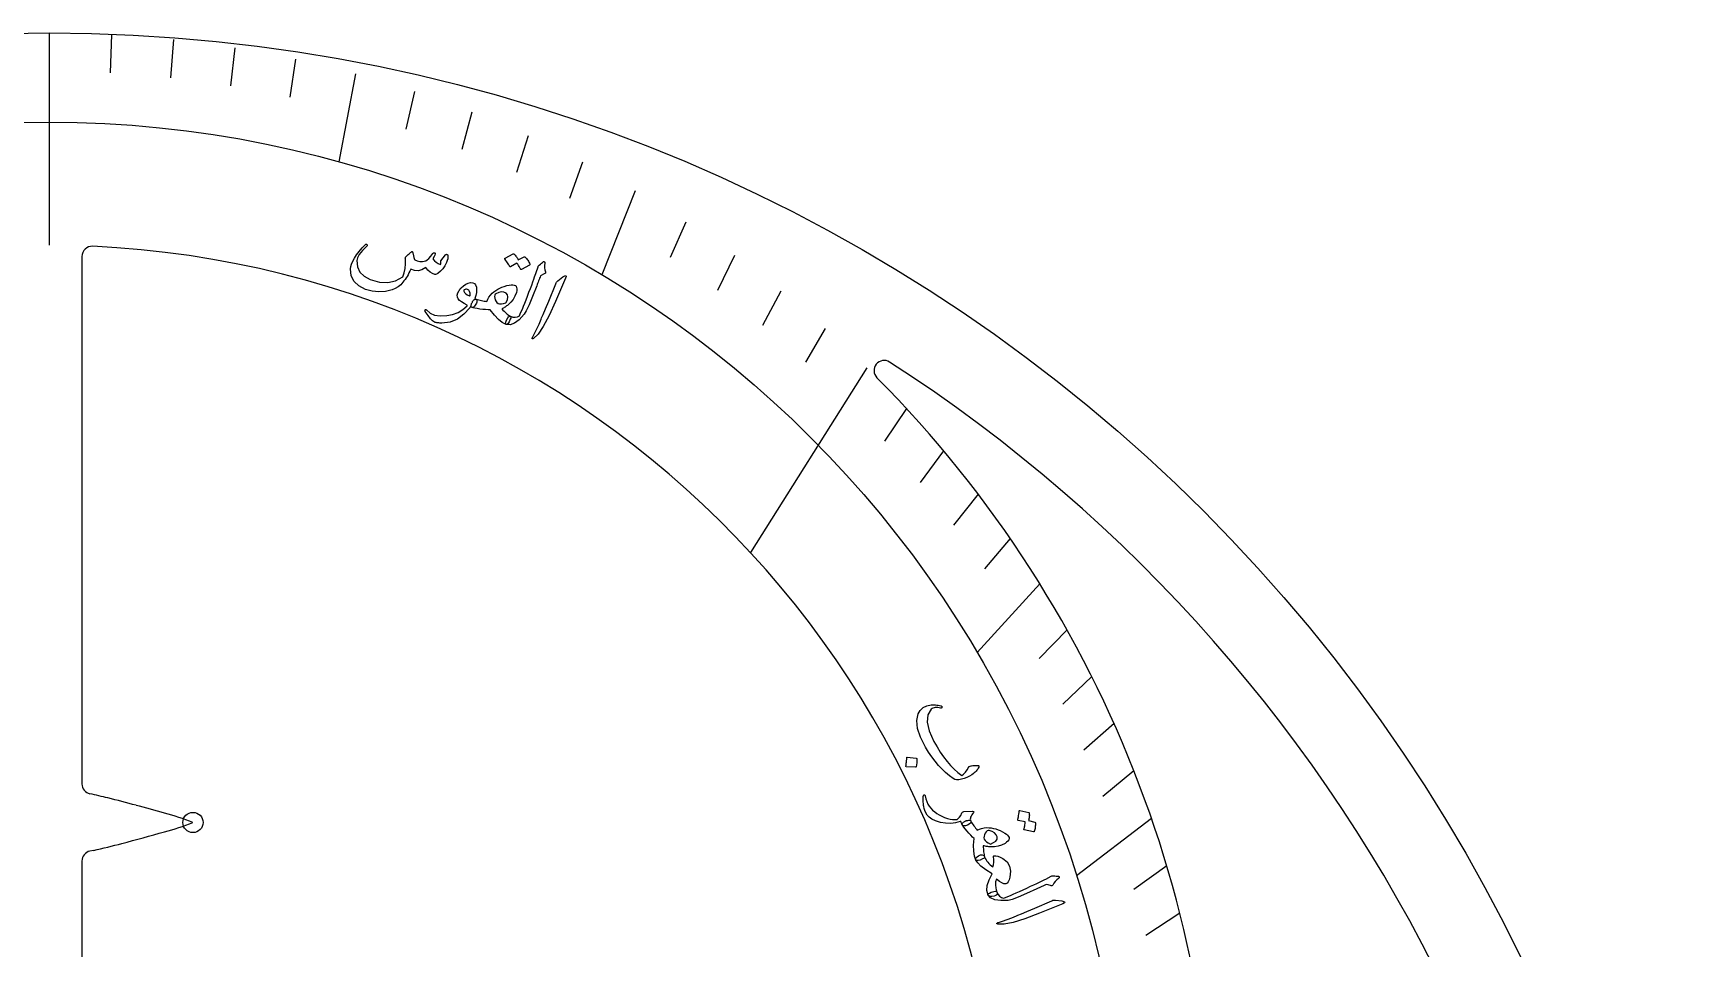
# Model space of a CAD drawing. Header units: millimetres. Extents: x -40.3 to 40.3, y -40.3 to 40.3.
# Drawn here: x -0.4 to 40.32, y 17.73 to 40.33 of the extents above; entities that cross this region are included whole.
import ezdxf

# ---------------------------------------------------------------- set-up
doc = ezdxf.new("R2010")
doc.units = ezdxf.units.MM
for name, color, linetype in [('CUT_INNER', 6, 'Continuous'), ('CUT_OUTER', 1, 'Continuous'), ('ENGRAVE', 7, 'Continuous'), ('ENGRAVE_FINE', 8, 'Continuous'), ('TEXT', 5, 'Continuous')]:
    doc.layers.add(name, color=color, linetype=linetype)

msp = doc.modelspace()

# ---------------------------------------------------------------- linework, layer by layer
at = {"layer": 'CUT_INNER'}
for points in [[(0.806, 34.809), (0.806, 21.783)], [(1.092, 20.142), (1.004, 20.123)], [(0.806, 19.879), (0.806, 13.816)]]:
    msp.add_lwpolyline(points, dxfattribs=at)
for centre, radius, start, end in [((1.056, 34.809), 0.25, 87.3633, 180), ((0, 11.523), 23.559, 357.8886, 87.4022), ((0, 0), 38.308, 291.5905, 57.196), ((20.619, 31.989), 0.25, 57.1289, 224.8242), ((0.001, 11.523), 28.801, 356.8523, 44.7878), ((1.056, 21.783), 0.25, 180, 257.7877), ((-1.438, 10.053), 11.742, 75.7896, 77.9993), ((-6.224, -9.607), 31.976, 74.8287, 76.1233), ((-11.428, -28.971), 52.026, 74.0755, 74.879), ((1.296, 26.536), 6.133, 284.6365, 291.5307), ((1.299, 15.134), 6.124, 68.4668, 75.3586), ((-9.89, 65.095), 46.28, 284.6223, 285.9726), ((1.056, 19.879), 0.25, 102.2123, 180), ((-4.208, 43.301), 23.758, 282.8908, 284.6334)]:
    msp.add_arc(centre, radius, start, end, dxfattribs=at)
at = {"layer": 'CUT_OUTER'}
msp.add_circle((0, 0), 40.325, dxfattribs=at)
at = {"layer": 'ENGRAVE'}
for points in [[(0, 40.325), (0, 35.083)], [(7.564, 39.314), (7.147, 37.145)], [(14.467, 36.428), (13.645, 34.357)], [(20.195, 32.058), (17.32, 27.494)], [(24.465, 26.721), (22.916, 25.029)], [(27.221, 20.933), (25.372, 19.512)]]:
    msp.add_lwpolyline(points, dxfattribs=at)
for centre, radius in [((0, 11.523), 26.6), ((3.548, 20.831), 0.25)]:
    msp.add_circle(centre, radius, dxfattribs=at)
at = {"layer": 'ENGRAVE_FINE'}
for points in [[(1.535, 40.284), (1.499, 39.341)], [(3.064, 40.161), (2.993, 39.22)], [(4.582, 39.958), (4.475, 39.02)], [(6.084, 39.675), (5.941, 38.741)], [(9.017, 38.877), (8.803, 37.954)], [(10.438, 38.367), (10.189, 37.451)], [(11.823, 37.787), (11.539, 36.879)], [(13.167, 37.139), (12.849, 36.241)], [(15.719, 35.657), (15.333, 34.782)], [(16.921, 34.831), (16.502, 33.968)], [(18.069, 33.952), (17.617, 33.104)], [(19.161, 33.027), (18.677, 32.193)], [(21.171, 31.051), (20.625, 30.25)], [(22.086, 30.009), (21.51, 29.226)], [(22.941, 28.938), (22.335, 28.174)], [(23.734, 27.841), (23.099, 27.096)], [(25.136, 25.585), (24.446, 24.883)], [(25.746, 24.434), (25.03, 23.754)], [(26.296, 23.273), (25.554, 22.616)], [(26.788, 22.105), (26.021, 21.473)], [(27.599, 19.761), (26.786, 19.179)], [(27.921, 18.591), (27.086, 18.036)]]:
    msp.add_lwpolyline(points, dxfattribs=at)
at = {"layer": 'TEXT'}
for points in [[(9.788, 34.846), (9.796, 34.854), (9.805, 34.859), (9.813, 34.861), (9.821, 34.859), (9.831, 34.853), (9.838, 34.846), (9.842, 34.838), (9.844, 34.827), (9.846, 34.792), (9.84, 34.752), (9.827, 34.706), (9.808, 34.655), (9.768, 34.575), (9.72, 34.504), (9.663, 34.441), (9.598, 34.386), (9.578, 34.374), (9.559, 34.367), (9.541, 34.364), (9.523, 34.365), (9.464, 34.385), (9.407, 34.421), (9.351, 34.471), (9.296, 34.538), (9.204, 34.48), (9.112, 34.454), (9.02, 34.459), (8.928, 34.495), (8.906, 34.446), (8.883, 34.4), (8.86, 34.356), (8.836, 34.315), (8.811, 34.276), (8.786, 34.238), (8.759, 34.202), (8.732, 34.169), (8.678, 34.11), (8.615, 34.06), (8.545, 34.019), (8.468, 33.987), (8.3, 33.945), (8.136, 33.931), (7.973, 33.947), (7.813, 33.992), (7.645, 34.078), (7.527, 34.191), (7.458, 34.331), (7.439, 34.5), (7.447, 34.556), (7.466, 34.62), (7.496, 34.69), (7.536, 34.768), (7.588, 34.85), (7.65, 34.933), (7.723, 35.017), (7.807, 35.101), (7.813, 35.106), (7.819, 35.108), (7.826, 35.109), (7.833, 35.108), (7.84, 35.105), (7.845, 35.101), (7.849, 35.097), (7.852, 35.091), (7.852, 35.084), (7.851, 35.077), (7.848, 35.071), (7.843, 35.065), (7.734, 34.952), (7.657, 34.856), (7.61, 34.775), (7.594, 34.711), (7.608, 34.554), (7.668, 34.423), (7.774, 34.318), (7.925, 34.238), (8.153, 34.174), (8.362, 34.163), (8.554, 34.207), (8.729, 34.306), (8.765, 34.401), (8.788, 34.507), (8.798, 34.624), (8.795, 34.753), (8.793, 34.766), (8.794, 34.778), (8.797, 34.787), (8.802, 34.794), (8.825, 34.815), (8.846, 34.835), (8.867, 34.854), (8.886, 34.872), (8.904, 34.887), (8.92, 34.901), (8.935, 34.913), (8.949, 34.922), (8.956, 34.926), (8.962, 34.926), (8.967, 34.923), (8.971, 34.916), (8.973, 34.912), (8.975, 34.905), (8.978, 34.896), (8.981, 34.885), (8.985, 34.872), (8.988, 34.857), (8.992, 34.84), (8.995, 34.82), (9.002, 34.783), (9.009, 34.755), (9.017, 34.736), (9.024, 34.727), (9.084, 34.698), (9.149, 34.684), (9.221, 34.686), (9.299, 34.703), (9.333, 34.722), (9.373, 34.758), (9.42, 34.812), (9.475, 34.884), (9.48, 34.891), (9.486, 34.896), (9.494, 34.899), (9.503, 34.9), (9.511, 34.9), (9.518, 34.898), (9.524, 34.894), (9.529, 34.889), (9.533, 34.871), (9.525, 34.842), (9.506, 34.802), (9.476, 34.752), (9.512, 34.703), (9.555, 34.663), (9.606, 34.632), (9.663, 34.609), (9.67, 34.626), (9.673, 34.641), (9.674, 34.653), (9.672, 34.663), (9.669, 34.672), (9.669, 34.681), (9.67, 34.688), (9.674, 34.695)], [(11.727, 34.8), (11.731, 34.801), (11.736, 34.801), (11.742, 34.799), (11.748, 34.795), (11.767, 34.775), (11.785, 34.754), (11.802, 34.733), (11.817, 34.712), (11.832, 34.689), (11.845, 34.666), (11.857, 34.642), (11.869, 34.617), (11.87, 34.61), (11.869, 34.605), (11.866, 34.599), (11.861, 34.595), (11.66, 34.481), (11.656, 34.481), (11.652, 34.483), (11.647, 34.488), (11.641, 34.496), (11.638, 34.503), (11.633, 34.513), (11.625, 34.526), (11.615, 34.543), (11.602, 34.562), (11.586, 34.586), (11.568, 34.613), (11.547, 34.643), (11.391, 34.554), (11.385, 34.552), (11.379, 34.553), (11.374, 34.559), (11.369, 34.568), (11.364, 34.575), (11.357, 34.587), (11.347, 34.604), (11.335, 34.624), (11.319, 34.648), (11.3, 34.678), (11.278, 34.711), (11.252, 34.749), (11.25, 34.754), (11.25, 34.758), (11.252, 34.761), (11.257, 34.764), (11.454, 34.873), (11.459, 34.875), (11.464, 34.874), (11.469, 34.872), (11.476, 34.868), (11.492, 34.852), (11.508, 34.836), (11.523, 34.818), (11.537, 34.8), (11.549, 34.782), (11.561, 34.762), (11.571, 34.743), (11.581, 34.723)], [(12.095, 34.591), (12.13, 34.619), (12.158, 34.642), (12.178, 34.659), (12.19, 34.67), (12.199, 34.676), (12.208, 34.68), (12.216, 34.68), (12.225, 34.678), (12.233, 34.672), (12.238, 34.663), (12.24, 34.653), (12.239, 34.641), (12.233, 34.583), (12.233, 34.527), (12.24, 34.474), (12.253, 34.424), (12.256, 34.409), (12.252, 34.395), (12.241, 34.384), (12.223, 34.374), (12.135, 34.332), (12.121, 34.299), (12.109, 34.267), (12.096, 34.235), (12.084, 34.204), (12.072, 34.173), (12.061, 34.143), (12.049, 34.113), (12.038, 34.084), (11.936, 33.816), (11.85, 33.61), (11.781, 33.465), (11.729, 33.381), (11.603, 33.246), (11.486, 33.159), (11.38, 33.119), (11.282, 33.127), (11.28, 33.128), (11.278, 33.129), (11.275, 33.13), (11.273, 33.131), (11.267, 33.151), (11.273, 33.184), (11.293, 33.231), (11.326, 33.292), (11.34, 33.314), (11.355, 33.328), (11.371, 33.333), (11.388, 33.329), (11.45, 33.311), (11.508, 33.307), (11.561, 33.317), (11.61, 33.341), (11.633, 33.389), (11.658, 33.444), (11.685, 33.506), (11.714, 33.576), (11.744, 33.653), (11.776, 33.736), (11.81, 33.826), (11.846, 33.922), (11.882, 34.017), (11.914, 34.102), (11.942, 34.177), (11.966, 34.243), (11.986, 34.3), (12.003, 34.347), (12.017, 34.384), (12.027, 34.411), (12.071, 34.552), (12.077, 34.565), (12.083, 34.576), (12.089, 34.584), (12.095, 34.591)], [(12.687, 34.3), (12.732, 34.328), (12.758, 34.333), (12.765, 34.313), (12.752, 34.269), (12.501, 33.698), (12.344, 33.348), (12.201, 33.079), (12.072, 32.89), (11.958, 32.781), (11.945, 32.774), (11.935, 32.772), (11.929, 32.774), (11.927, 32.781), (11.927, 32.789), (11.928, 32.799), (11.933, 32.81), (11.939, 32.823), (11.993, 32.919), (12.045, 33.023), (12.097, 33.136), (12.147, 33.256), (12.16, 33.288), (12.196, 33.372), (12.254, 33.511), (12.334, 33.703), (12.507, 34.133), (12.517, 34.155), (12.53, 34.174), (12.543, 34.19), (12.558, 34.203)], [(10.383, 33.542), (10.242, 33.378), (10.081, 33.26), (9.899, 33.188), (9.698, 33.162), (9.672, 33.162), (9.646, 33.163), (9.621, 33.164), (9.597, 33.167), (9.574, 33.17), (9.552, 33.175), (9.531, 33.18), (9.511, 33.187), (9.466, 33.215), (9.414, 33.268), (9.355, 33.347), (9.287, 33.452), (9.281, 33.465), (9.278, 33.477), (9.28, 33.486), (9.286, 33.493), (9.294, 33.498), (9.303, 33.498), (9.311, 33.493), (9.32, 33.485), (9.404, 33.409), (9.515, 33.361), (9.652, 33.341), (9.816, 33.348), (9.961, 33.376), (10.094, 33.425), (10.214, 33.495), (10.322, 33.587), (10.324, 33.592), (10.324, 33.596), (10.323, 33.599), (10.321, 33.602), (10.245, 33.643), (10.183, 33.683), (10.135, 33.722), (10.1, 33.76), (10.079, 33.804), (10.076, 33.853), (10.09, 33.907), (10.122, 33.967), (10.127, 33.974), (10.133, 33.982), (10.138, 33.99), (10.144, 33.997), (10.151, 34.005), (10.158, 34.013), (10.165, 34.022), (10.173, 34.03), (10.23, 34.084), (10.287, 34.124), (10.346, 34.15), (10.405, 34.161), (10.459, 34.158), (10.5, 34.138), (10.53, 34.103), (10.547, 34.051), (10.553, 33.987), (10.549, 33.918), (10.533, 33.845), (10.506, 33.767), (10.511, 33.765), (10.515, 33.764), (10.519, 33.762), (10.524, 33.76), (10.528, 33.759), (10.532, 33.757), (10.537, 33.756), (10.541, 33.754), (10.555, 33.743), (10.562, 33.727), (10.563, 33.707), (10.557, 33.681), (10.547, 33.655), (10.534, 33.63), (10.519, 33.605), (10.501, 33.582), (10.483, 33.562), (10.467, 33.549), (10.454, 33.544), (10.442, 33.545), (10.4, 33.565), (10.397, 33.561), (10.394, 33.556), (10.389, 33.55), (10.383, 33.542)], [(10.395, 33.85), (10.391, 33.904), (10.378, 33.945), (10.358, 33.976), (10.329, 33.995), (10.308, 33.999), (10.288, 33.999), (10.269, 33.995), (10.25, 33.987), (10.243, 33.981), (10.239, 33.974), (10.238, 33.964), (10.24, 33.952), (10.254, 33.921), (10.282, 33.891), (10.323, 33.863), (10.377, 33.836), (10.384, 33.835), (10.389, 33.836), (10.393, 33.842), (10.395, 33.85)], [(11.509, 34.092), (11.512, 34.09), (11.515, 34.088), (11.518, 34.086), (11.52, 34.085), (11.522, 34.083), (11.524, 34.081), (11.525, 34.079), (11.527, 34.077), (11.542, 34.043), (11.548, 34.005), (11.546, 33.963), (11.535, 33.916), (11.5, 33.827), (11.454, 33.747), (11.398, 33.676), (11.33, 33.613), (11.313, 33.599), (11.295, 33.586), (11.276, 33.572), (11.257, 33.559), (11.238, 33.547), (11.217, 33.534), (11.197, 33.522), (11.175, 33.51), (11.204, 33.481), (11.231, 33.453), (11.258, 33.428), (11.285, 33.404), (11.311, 33.382), (11.337, 33.362), (11.363, 33.345), (11.388, 33.329), (11.396, 33.32), (11.398, 33.306), (11.395, 33.285), (11.385, 33.259), (11.356, 33.195), (11.329, 33.152), (11.304, 33.129), (11.282, 33.127), (11.188, 33.176), (11.091, 33.254), (10.992, 33.359), (10.891, 33.491), (10.835, 33.492), (10.773, 33.495), (10.707, 33.501), (10.635, 33.509), (10.564, 33.519), (10.508, 33.528), (10.467, 33.537), (10.44, 33.546), (10.429, 33.555), (10.422, 33.57), (10.421, 33.59), (10.423, 33.616), (10.427, 33.63), (10.431, 33.643), (10.436, 33.656), (10.442, 33.669), (10.448, 33.681), (10.456, 33.693), (10.463, 33.705), (10.471, 33.717), (10.489, 33.737), (10.506, 33.749), (10.522, 33.754), (10.538, 33.752), (10.573, 33.743), (10.608, 33.734), (10.642, 33.726), (10.675, 33.719), (10.708, 33.713), (10.741, 33.707), (10.774, 33.701), (10.807, 33.696), (10.827, 33.749), (10.856, 33.801), (10.894, 33.851), (10.94, 33.9), (10.982, 33.936), (11.027, 33.969), (11.075, 33.999), (11.126, 34.026), (11.179, 34.049), (11.236, 34.069), (11.296, 34.086), (11.359, 34.099), (11.406, 34.105), (11.447, 34.106), (11.481, 34.101), (11.509, 34.092)], [(11.284, 33.904), (11.229, 33.928), (11.168, 33.933), (11.1, 33.92), (11.027, 33.888), (11.011, 33.873), (11.001, 33.85), (10.998, 33.817), (11.003, 33.775), (11.015, 33.732), (11.033, 33.697), (11.056, 33.669), (11.085, 33.649), (11.121, 33.638), (11.166, 33.636), (11.218, 33.645), (11.278, 33.662), (11.314, 33.74), (11.326, 33.806), (11.316, 33.861), (11.284, 33.904)], [(22.956, 22.197), (22.944, 22.172), (22.929, 22.148), (22.911, 22.124), (22.891, 22.1), (22.869, 22.077), (22.844, 22.055), (22.817, 22.033), (22.787, 22.011), (22.726, 21.973), (22.662, 21.941), (22.596, 21.916), (22.527, 21.897), (22.463, 21.887), (22.407, 21.887), (22.361, 21.895), (22.323, 21.914), (22.229, 21.984), (22.138, 22.062), (22.049, 22.148), (21.962, 22.241), (21.878, 22.342), (21.797, 22.451), (21.718, 22.569), (21.642, 22.694), (21.517, 22.938), (21.445, 23.154), (21.427, 23.345), (21.462, 23.51), (21.512, 23.599), (21.582, 23.666), (21.672, 23.711), (21.781, 23.735), (21.806, 23.737), (21.833, 23.737), (21.861, 23.736), (21.891, 23.733), (21.922, 23.73), (21.953, 23.725), (21.987, 23.718), (22.021, 23.71), (22.031, 23.707), (22.039, 23.702), (22.045, 23.696), (22.048, 23.687), (22.049, 23.681), (22.048, 23.675), (22.045, 23.668), (22.039, 23.662), (22.033, 23.657), (22.027, 23.654), (22.019, 23.654), (22.011, 23.655), (21.978, 23.662), (21.945, 23.666), (21.912, 23.668), (21.88, 23.667), (21.851, 23.663), (21.825, 23.655), (21.802, 23.643), (21.783, 23.628), (21.695, 23.489), (21.678, 23.311), (21.73, 23.092), (21.85, 22.832), (21.927, 22.695), (22.006, 22.567), (22.088, 22.449), (22.172, 22.34), (22.26, 22.239), (22.35, 22.148), (22.443, 22.066), (22.539, 21.992), (22.582, 22.024), (22.625, 22.07), (22.666, 22.131), (22.708, 22.206), (22.713, 22.21), (22.724, 22.215), (22.742, 22.221), (22.765, 22.227), (22.768, 22.227), (22.77, 22.227), (22.772, 22.228), (22.773, 22.228), (22.806, 22.234), (22.844, 22.239), (22.887, 22.241), (22.935, 22.241), (22.951, 22.239), (22.959, 22.231), (22.961, 22.217), (22.956, 22.197)], [(21.41, 22.422), (21.414, 22.421), (21.418, 22.418), (21.421, 22.413), (21.424, 22.407), (21.427, 22.355), (21.426, 22.304), (21.419, 22.254), (21.407, 22.204), (21.404, 22.198), (21.4, 22.194), (21.395, 22.193), (21.39, 22.193), (21.166, 22.208), (21.16, 22.21), (21.157, 22.214), (21.156, 22.221), (21.157, 22.231), (21.159, 22.239), (21.161, 22.252), (21.163, 22.27), (21.166, 22.293), (21.169, 22.32), (21.172, 22.352), (21.176, 22.39), (21.18, 22.433), (21.181, 22.439), (21.183, 22.443), (21.186, 22.445), (21.191, 22.444)], [(22.583, 21.099), (22.8, 21.106), (22.819, 21.104), (22.829, 21.099), (22.832, 21.092), (22.827, 21.081), (22.803, 21.048), (22.782, 21.018), (22.767, 20.989), (22.755, 20.964), (22.749, 20.939), (22.747, 20.913), (22.751, 20.888), (22.759, 20.862), (22.762, 20.835), (22.75, 20.81), (22.722, 20.786), (22.678, 20.764), (22.631, 20.749), (22.594, 20.746), (22.566, 20.755), (22.548, 20.776), (22.539, 20.794), (22.531, 20.812), (22.523, 20.832), (22.516, 20.851), (22.514, 20.854), (22.51, 20.856), (22.505, 20.857), (22.497, 20.857), (22.382, 20.823), (22.262, 20.808), (22.137, 20.812), (22.009, 20.834), (21.891, 20.869), (21.797, 20.91), (21.727, 20.958), (21.681, 21.013), (21.65, 21.07), (21.626, 21.124), (21.608, 21.175), (21.596, 21.224), (21.593, 21.248), (21.59, 21.275), (21.587, 21.303), (21.585, 21.334), (21.584, 21.367), (21.584, 21.402), (21.584, 21.438), (21.586, 21.477), (21.587, 21.487), (21.588, 21.495), (21.591, 21.501), (21.596, 21.506), (21.602, 21.51), (21.608, 21.513), (21.614, 21.513), (21.619, 21.511), (21.623, 21.507), (21.627, 21.503), (21.63, 21.497), (21.631, 21.49), (21.648, 21.413), (21.671, 21.345), (21.698, 21.284), (21.732, 21.231), (21.772, 21.182), (21.817, 21.136), (21.867, 21.094), (21.921, 21.055), (21.981, 21.02), (22.044, 20.987), (22.113, 20.957), (22.186, 20.93), (22.25, 20.914), (22.309, 20.904), (22.366, 20.902), (22.419, 20.908), (22.45, 20.925), (22.48, 20.958), (22.509, 21.006), (22.538, 21.069), (22.545, 21.081), (22.555, 21.089), (22.567, 21.096), (22.583, 21.099)], [(23.704, 20.462), (23.705, 20.458), (23.706, 20.455), (23.707, 20.452), (23.708, 20.449), (23.708, 20.447), (23.708, 20.444), (23.708, 20.441), (23.708, 20.438), (23.696, 20.404), (23.675, 20.372), (23.645, 20.342), (23.605, 20.314), (23.519, 20.272), (23.432, 20.244), (23.342, 20.229), (23.25, 20.228), (23.228, 20.23), (23.205, 20.232), (23.183, 20.234), (23.16, 20.238), (23.137, 20.241), (23.113, 20.246), (23.09, 20.251), (23.066, 20.256), (23.067, 20.215), (23.069, 20.177), (23.072, 20.139), (23.076, 20.104), (23.08, 20.07), (23.086, 20.038), (23.093, 20.008), (23.101, 19.979), (23.102, 19.968), (23.093, 19.955), (23.077, 19.942), (23.052, 19.929), (22.987, 19.902), (22.938, 19.888), (22.905, 19.888), (22.887, 19.901), (22.851, 20.001), (22.831, 20.123), (22.829, 20.267), (22.843, 20.434), (22.802, 20.472), (22.759, 20.516), (22.713, 20.565), (22.666, 20.619), (22.62, 20.674), (22.585, 20.719), (22.56, 20.753), (22.547, 20.778), (22.545, 20.792), (22.55, 20.807), (22.562, 20.823), (22.581, 20.84), (22.593, 20.849), (22.605, 20.856), (22.617, 20.862), (22.63, 20.868), (22.644, 20.872), (22.657, 20.876), (22.671, 20.88), (22.684, 20.883), (22.711, 20.886), (22.732, 20.884), (22.748, 20.877), (22.758, 20.864), (22.778, 20.834), (22.797, 20.804), (22.817, 20.775), (22.837, 20.747), (22.857, 20.721), (22.877, 20.694), (22.898, 20.668), (22.919, 20.642), (22.97, 20.668), (23.026, 20.686), (23.088, 20.698), (23.154, 20.703), (23.21, 20.701), (23.266, 20.695), (23.321, 20.685), (23.377, 20.671), (23.432, 20.652), (23.487, 20.629), (23.543, 20.601), (23.599, 20.568), (23.638, 20.541), (23.668, 20.514), (23.69, 20.488), (23.704, 20.462)], [(24.342, 20.839), (24.346, 20.837), (24.35, 20.833), (24.353, 20.828), (24.355, 20.821), (24.355, 20.793), (24.355, 20.766), (24.353, 20.739), (24.35, 20.712), (24.345, 20.686), (24.34, 20.66), (24.333, 20.634), (24.324, 20.608), (24.321, 20.602), (24.316, 20.598), (24.31, 20.597), (24.304, 20.597), (24.079, 20.648), (24.075, 20.65), (24.073, 20.655), (24.073, 20.662), (24.075, 20.672), (24.077, 20.679), (24.08, 20.69), (24.083, 20.705), (24.086, 20.724), (24.09, 20.747), (24.094, 20.775), (24.099, 20.807), (24.104, 20.844), (23.928, 20.883), (23.922, 20.885), (23.919, 20.89), (23.919, 20.898), (23.921, 20.908), (23.923, 20.917), (23.926, 20.93), (23.93, 20.949), (23.934, 20.972), (23.939, 21.001), (23.945, 21.035), (23.951, 21.075), (23.957, 21.12), (23.959, 21.125), (23.962, 21.129), (23.966, 21.13), (23.97, 21.128), (24.19, 21.076), (24.194, 21.075), (24.198, 21.071), (24.201, 21.066), (24.203, 21.058), (24.204, 21.035), (24.205, 21.012), (24.204, 20.989), (24.202, 20.967), (24.198, 20.945), (24.194, 20.923), (24.189, 20.901), (24.183, 20.88)], [(23.412, 20.475), (23.387, 20.529), (23.345, 20.574), (23.287, 20.61), (23.211, 20.635), (23.189, 20.636), (23.166, 20.625), (23.142, 20.602), (23.117, 20.568), (23.097, 20.528), (23.086, 20.49), (23.085, 20.454), (23.093, 20.42), (23.112, 20.387), (23.144, 20.356), (23.188, 20.327), (23.245, 20.299), (23.323, 20.333), (23.377, 20.373), (23.407, 20.42), (23.412, 20.475)], [(23.401, 19.11), (23.407, 19.074), (23.399, 19.045), (23.377, 19.024), (23.34, 19.012), (23.279, 19.005), (23.233, 19.007), (23.201, 19.019), (23.184, 19.04), (23.159, 19.152), (23.167, 19.276), (23.209, 19.413), (23.285, 19.562), (23.128, 19.663), (23.009, 19.752), (22.929, 19.831), (22.887, 19.901), (22.884, 19.928), (22.893, 19.954), (22.916, 19.981), (22.951, 20.007), (23.002, 20.029), (23.044, 20.033), (23.077, 20.016), (23.101, 19.979), (23.118, 19.944), (23.137, 19.911), (23.158, 19.878), (23.182, 19.847), (23.207, 19.817), (23.236, 19.788), (23.267, 19.761), (23.3, 19.735), (23.319, 19.788), (23.328, 19.848), (23.328, 19.914), (23.318, 19.986), (23.318, 19.993), (23.322, 19.999), (23.329, 20.004), (23.34, 20.007), (23.38, 20.009), (23.43, 19.999), (23.487, 19.978), (23.554, 19.944), (23.655, 19.86), (23.718, 19.754), (23.742, 19.628), (23.727, 19.482), (23.708, 19.416), (23.684, 19.367), (23.655, 19.334), (23.622, 19.318), (23.579, 19.319), (23.527, 19.337), (23.465, 19.374), (23.392, 19.428), (23.371, 19.365), (23.366, 19.291), (23.376, 19.206), (23.401, 19.11)], [(24.79, 19.516), (24.834, 19.512), (24.87, 19.508), (24.896, 19.506), (24.913, 19.505), (24.924, 19.504), (24.933, 19.5), (24.939, 19.494), (24.943, 19.487), (24.944, 19.477), (24.942, 19.468), (24.937, 19.459), (24.928, 19.451), (24.883, 19.413), (24.844, 19.373), (24.811, 19.331), (24.785, 19.286), (24.777, 19.273), (24.764, 19.266), (24.748, 19.266), (24.729, 19.271), (24.637, 19.303), (24.604, 19.289), (24.572, 19.274), (24.541, 19.261), (24.511, 19.247), (24.481, 19.233), (24.451, 19.22), (24.423, 19.207), (24.394, 19.194), (24.134, 19.074), (23.927, 18.987), (23.777, 18.932), (23.681, 18.908), (23.497, 18.901), (23.352, 18.92), (23.248, 18.966), (23.184, 19.04), (23.183, 19.042), (23.183, 19.045), (23.182, 19.047), (23.181, 19.049), (23.19, 19.068), (23.218, 19.087), (23.265, 19.107), (23.332, 19.127), (23.357, 19.133), (23.377, 19.132), (23.392, 19.125), (23.401, 19.11), (23.433, 19.054), (23.471, 19.01), (23.516, 18.98), (23.568, 18.963), (23.618, 18.981), (23.675, 19.003), (23.738, 19.029), (23.807, 19.058), (23.882, 19.092), (23.963, 19.128), (24.051, 19.169), (24.144, 19.212), (24.235, 19.255), (24.318, 19.293), (24.39, 19.328), (24.454, 19.358), (24.508, 19.384), (24.553, 19.406), (24.589, 19.423), (24.616, 19.435), (24.745, 19.504), (24.759, 19.51), (24.77, 19.513), (24.781, 19.515), (24.79, 19.516)], [(25.008, 18.893), (25.061, 18.882), (25.082, 18.867), (25.073, 18.848), (25.034, 18.825), (24.453, 18.594), (24.097, 18.454), (23.806, 18.363), (23.582, 18.318), (23.424, 18.32), (23.41, 18.324), (23.401, 18.329), (23.399, 18.335), (23.402, 18.342), (23.407, 18.348), (23.416, 18.354), (23.427, 18.359), (23.44, 18.363), (23.546, 18.394), (23.656, 18.431), (23.771, 18.476), (23.892, 18.527), (23.924, 18.54), (24.009, 18.575), (24.147, 18.633), (24.339, 18.715), (24.763, 18.9), (24.786, 18.909), (24.808, 18.914), (24.829, 18.916), (24.849, 18.915)]]:
    msp.add_lwpolyline(points, close=True, dxfattribs=at)

doc.saveas('drawing.dxf')
